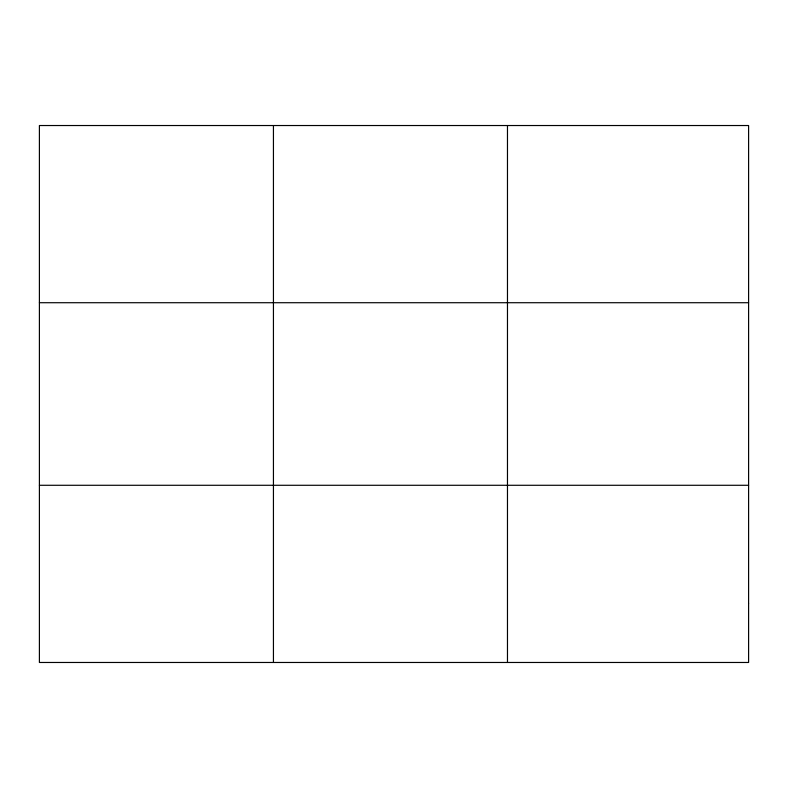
<?xml version="1.0" encoding="UTF-8"?>
<svg xmlns="http://www.w3.org/2000/svg" width="788" height="788" viewBox="0 0 788 788"><rect width="100%" height="100%" fill="white"/><g stroke="black" fill="none" stroke-linecap="round" stroke-linejoin="round"><path stroke-width="1.18" d="M273.436 662.472L273.436 125.528M507.472 662.472L507.472 125.528M39.4 302.72L748.6 302.72M39.4 485.28L748.6 485.28M748.6 603.411L748.6 662.472L39.4 662.472L39.4 125.528L748.6 125.528L748.6 603.411"/></g></svg>
